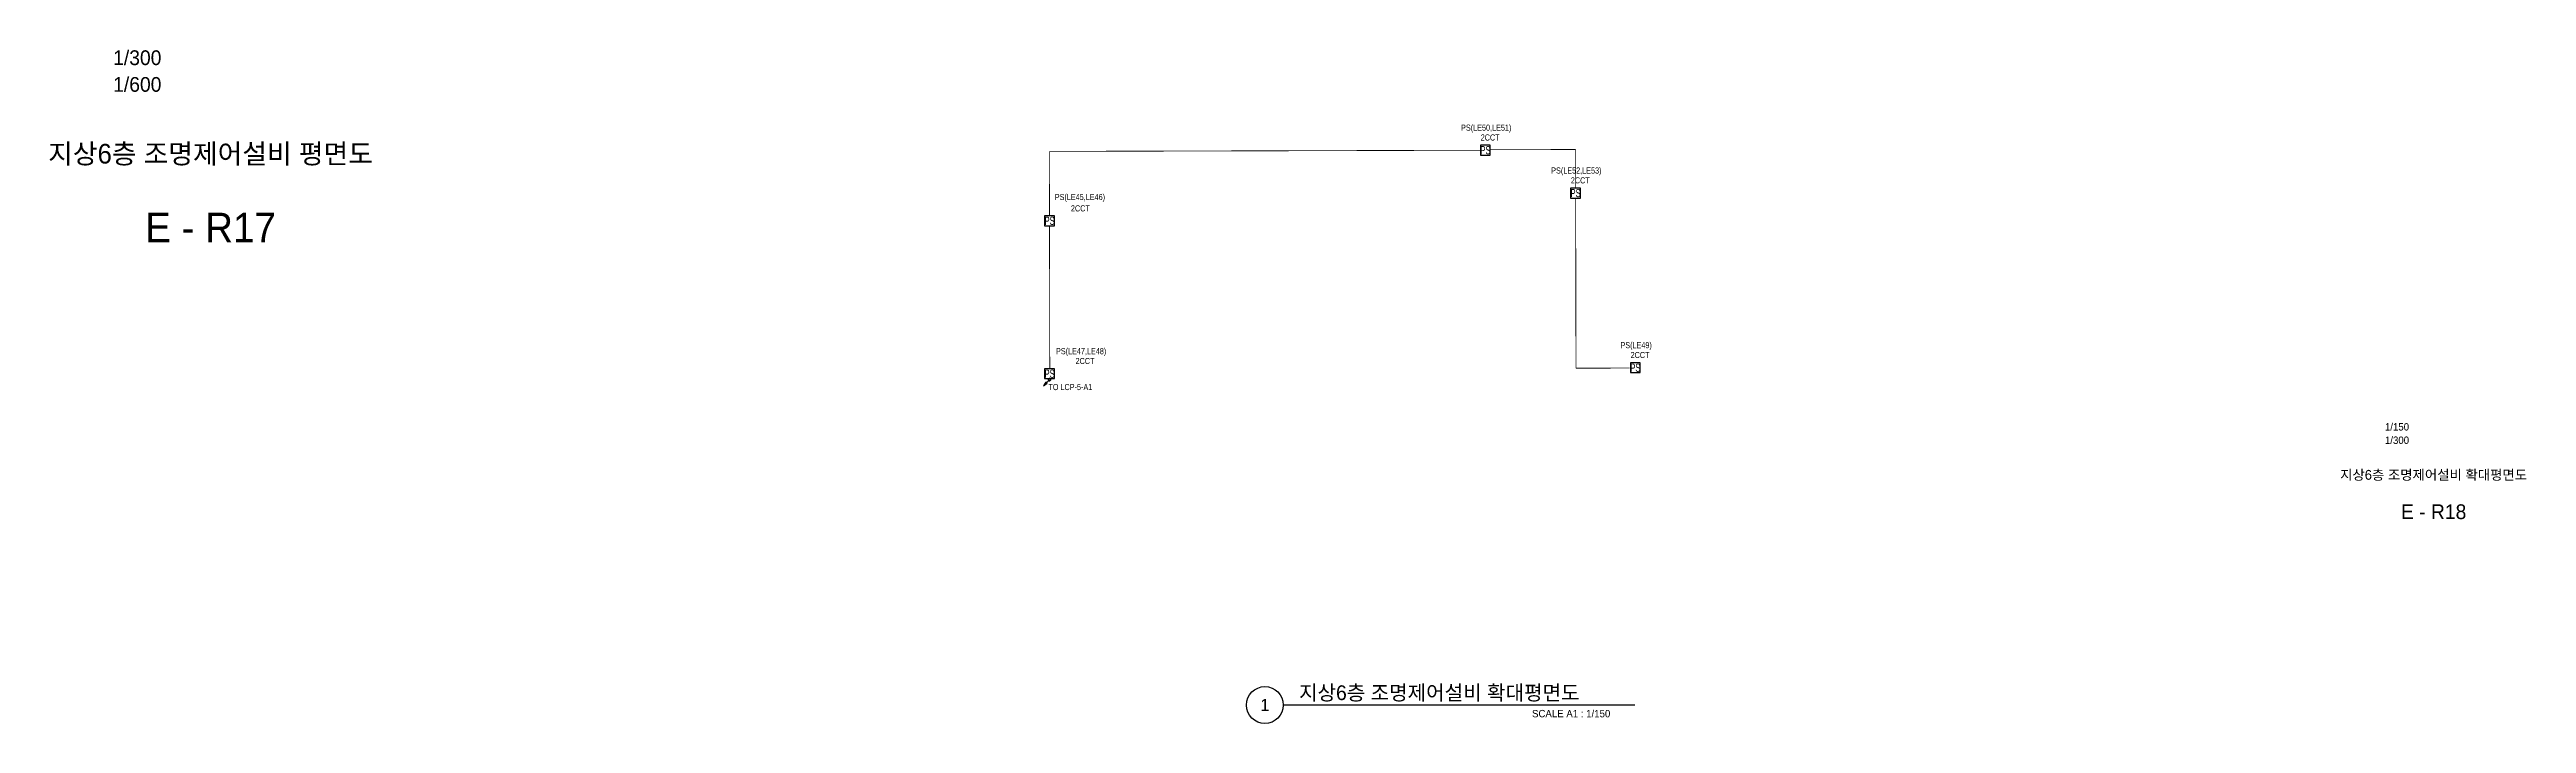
# Model space of a CAD drawing. Header units: millimetres. Extents: x 39625 to 501091, y -351975 to 836145.
# Drawn here: x 223424 to 374591, y 717225 to 758348 of the extents above; entities that cross this region are included whole.
import ezdxf
from ezdxf.enums import TextEntityAlignment as Align

# ---------------------------------------------------------------- set-up
doc = ezdxf.new("R2010")
doc.units = ezdxf.units.MM
doc.header["$LTSCALE"] = 150
doc.linetypes.add('HIDDEN', pattern=[9.525, 6.35, -3.175])
for name, color, linetype in [('------04 Lighting Switch', 2, 'Continuous'), ('-----20 General Symbol', 3, 'Continuous'), ('-----30 Text', 2, 'Continuous'), ('-----41 Drawing Title', 2, 'Continuous'), ('-----42 Drawing Number', 2, 'Continuous'), ('-----43 Drawing Scale', 3, 'Continuous')]:
    doc.layers.add(name, color=color, linetype=linetype)
doc.styles.add('ELEC', font='Dotum.ttf')

# ---------------------------------------------------------------- blocks, each defined once
blk = doc.blocks.new('ps')
blk.add_lwpolyline([(-79296, 80452), (-79751, 80452), (-79751, 79997), (-79296, 79997)], close=True)
at = {"style": 'ELEC', "width": 0.7}
blk.add_text('PS', height=379.2, dxfattribs=at).set_placement((-79517, 80226), align=Align.MIDDLE_CENTER)
blk = doc.blocks.new('O01')
blk.add_hatch(color=256).paths.add_polyline_path([(-149, -218), (-218, -149), (-368, -368)])
blk.add_line((-46, -46), (-184, -184))
blk.add_lwpolyline([(-368, -368), (-149, -218), (-218, -149), (-368, -368)])
blk.add_circle((0, 0), 65)
for p in [(-65, 0), (-65, 0), (0, 65), (0, 65), (65, 0), (65, 0), (0, -65), (0, -65)]:
    blk.add_point(p)

msp = doc.modelspace()

# ---------------------------------------------------------------- linework, layer by layer
at = {"layer": '-----41 Drawing Title', "color": 7}
msp.add_line((320178, 718350), (298722, 718350), dxfattribs=at)
msp.add_circle((297597, 718350), 1125, dxfattribs=at)
at = {"color": 30, "linetype": 'HIDDEN', "lineweight": -3, "ltscale": 0.2, "const_width": 50, "elevation": 0}
for points in [[(284461, 752133), (284452, 748200)], [(316564, 752248), (316559, 749889)], [(316564, 749286), (316582, 738904)], [(284451, 747600), (284469, 738866)]]:
    msp.add_lwpolyline(points, dxfattribs=at)
at = {"color": 30, "linetype": 'HIDDEN', "lineweight": -3, "ltscale": 0.2, "const_width": 50}
for points in [[(284461, 752133), (310760, 752203)], [(311350, 752234), (316564, 752248)], [(316582, 738904), (319858, 738913)]]:
    msp.add_lwpolyline(points, dxfattribs=at)

# ---------------------------------------------------------------- block references
at = {"layer": '------04 Lighting Switch', "xscale": 1.319065904193838, "yscale": 1.319065904193838, "zscale": 1.319065904193838}
for p in [(415947, 646383), (421447, 643767), (389347, 642078), (425097, 633110), (389347, 632744)]:
    msp.add_blockref('ps', p, dxfattribs=at)
at = {"layer": '-----20 General Symbol'}
msp.add_blockref('O01', (284450, 738201), dxfattribs=at)

# ---------------------------------------------------------------- texts
at = {"layer": '-----30 Text', "style": 'ELEC', "width": 0.9}
for s, p in [('PS(LE50,LE51)', (311105, 753536)), ('2CCT', (311345, 752982)), ('PS(LE52,LE53)', (316605, 750920)), ('2CCT', (316845, 750366)), ('PS(LE45,LE46)', (286308, 749303)), ('2CCT', (286335, 748657, 0)), ('PS(LE47,LE48)', (286382, 739897)), ('2CCT', (286621, 739343)), ('PS(LE49)', (320255, 740263)), ('2CCT', (320494, 739709)), ('TO LCP-5-A1', (285724, 737754))]:
    msp.add_text(s, height=375, dxfattribs=at).set_placement(p, align=Align.MIDDLE)
at = {"layer": '-----41 Drawing Title', "style": 'ELEC'}
for s, height, p in [('지상6층 조명제어설비 평면도', 1200, (233250, 751990)), ('지상6층 조명제어설비 확대평면도', 600, (368925, 732395))]:
    msp.add_text(s, height=height, dxfattribs=at).set_placement(p, align=Align.MIDDLE_CENTER)
at = {"layer": '-----41 Drawing Title', "color": 2, "style": 'ELEC'}
msp.add_text('지상6층 조명제어설비 확대평면도', height=900, dxfattribs=at).set_placement((299681, 718650))
at = {"layer": '-----41 Drawing Title', "color": 7, "style": 'ELEC'}
msp.add_text('1', height=750, dxfattribs=at).set_placement((297597, 718350), align=Align.MIDDLE)
at = {"layer": '-----41 Drawing Title', "style": 'ELEC'}
msp.add_text('SCALE A1 : 1/150', height=450, dxfattribs=at).set_placement((318678, 717600), align=Align.RIGHT)
at = {"layer": '-----42 Drawing Number', "style": 'ELEC'}
for s, height, p in [('E - R17', 1800, (233250, 747490)), ('E - R18', 900, (368925, 730145))]:
    msp.add_text(s, height=height, dxfattribs=at).set_placement(p, align=Align.MIDDLE_CENTER)
at = {"layer": '-----43 Drawing Scale', "style": 'ELEC'}
for s, height, p in [('1/300', 900, (228779, 757850)), ('1/600', 900, (228779, 756220)), ('1/150', 450, (366690, 735325)), ('1/300', 450, (366690, 734510))]:
    msp.add_text(s, height=height, dxfattribs=at).set_placement(p, align=Align.MIDDLE_CENTER)

doc.saveas('drawing.dxf')
